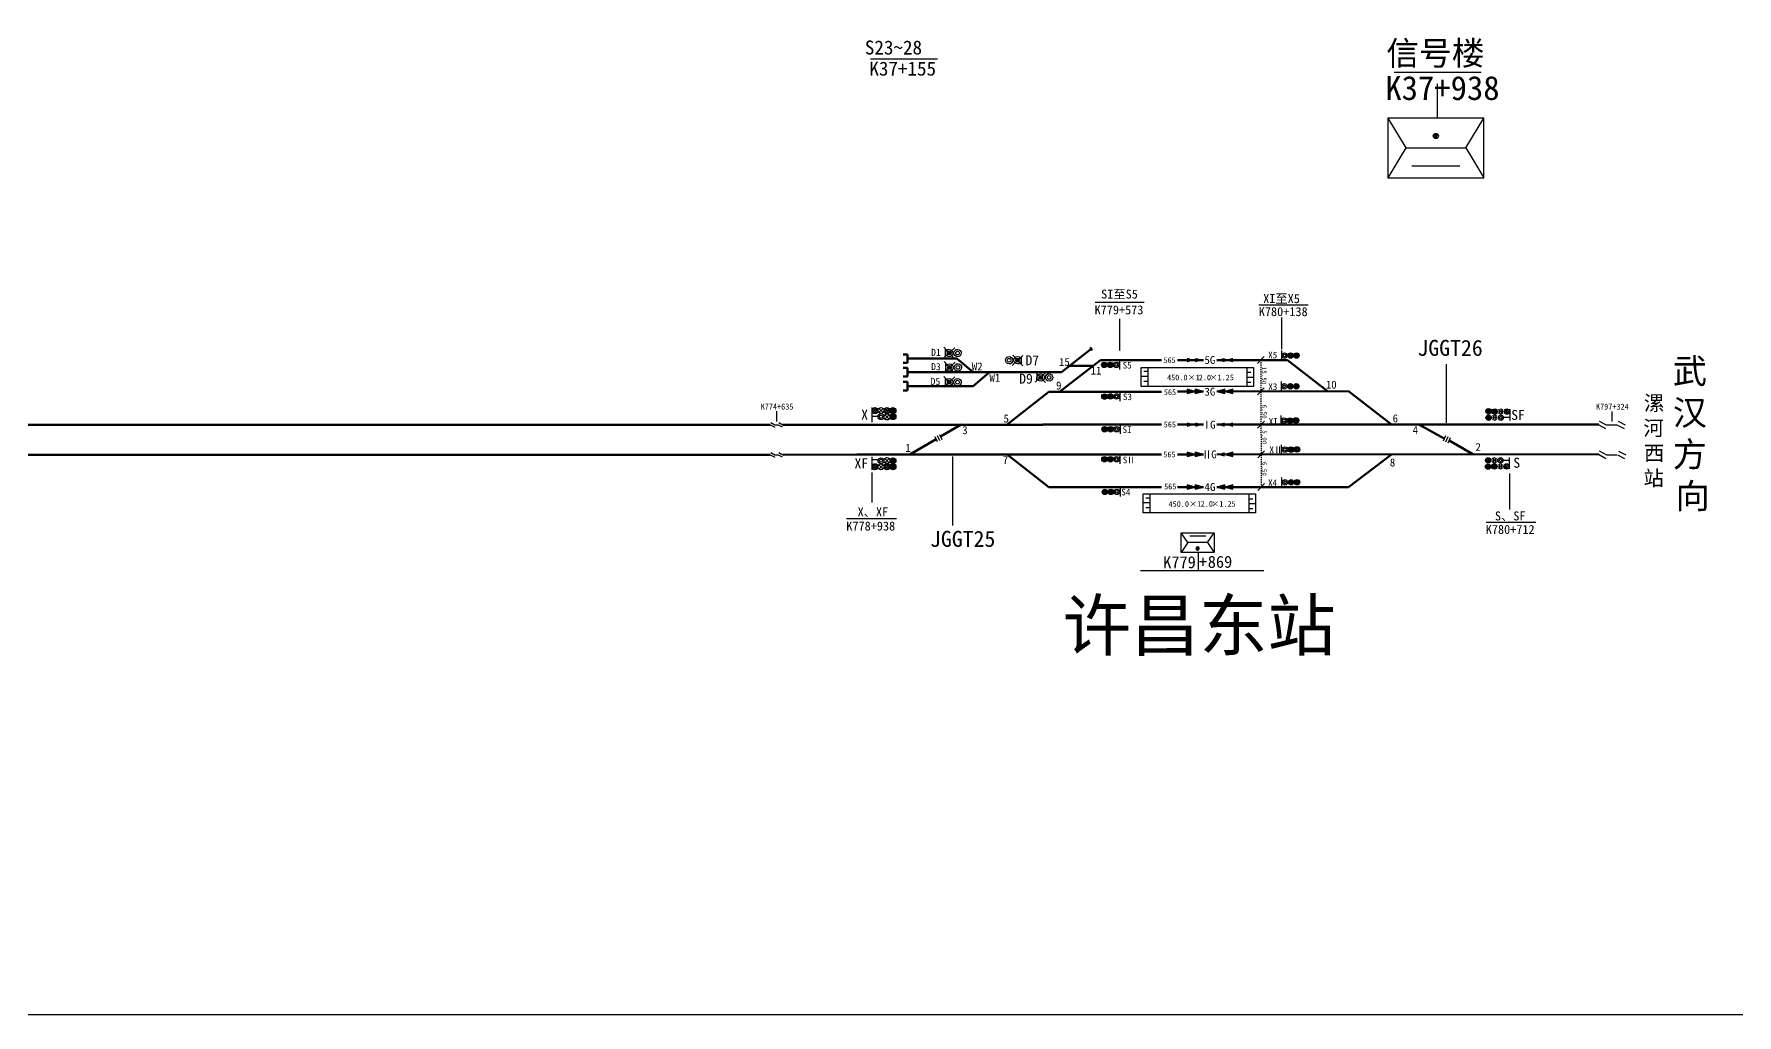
# Model space of a CAD drawing. Header units: millimetres. Extents: x -17381 to -15684, y 1883 to 2345.
# Drawn here: x -16451.3 to -16281, y 1883.2 to 1981.3 of the extents above; entities that cross this region are included whole.
import ezdxf

# ---------------------------------------------------------------- set-up
doc = ezdxf.new("R2010")
doc.units = ezdxf.units.MM
doc.linetypes.add('HIDDEN2', pattern=[0.1875, 0.125, -0.0625])
for name, color, linetype in [('1', 1, 'Continuous'), ('供电臂', 7, 'Continuous'), ('信号机', 7, 'Continuous'), ('信号机名称', 7, 'Continuous'), ('公里标', 7, 'Continuous'), ('标注', 7, 'Continuous'), ('站台', 7, 'Continuous'), ('车流方向', 7, 'Continuous'), ('道岔号', 7, 'Continuous')]:
    doc.layers.add(name, color=color, linetype=linetype)
doc.styles.get("Standard").update_dxf_attribs({"font": ''})
doc.styles.add('宋体', font='')
doc.styles.get('Standard').set_extended_font_data('SimSun')
doc.styles.get('宋体').set_extended_font_data('SimSun')

# ---------------------------------------------------------------- blocks, each defined once
blk = doc.blocks.new('*X9')
at = {"color": 0}
for p, q in [((-0.5, -3.75), (0.25, -3.32)), ((-0.49, -3.63), (0.14, -3.27)), ((-0.49, -3.86), (0.34, -3.38)), ((-0.45, -3.96), (0.41, -3.46)), ((-0.42, -3.47), (-0.03, -3.25)), ((-0.4, -4.04), (0.46, -3.55)), ((-0.34, -4.12), (0.49, -3.64)), ((-0.25, -4.18), (0.5, -3.75)), ((-0.13, -4.23), (0.48, -3.88)), ((0.04, -4.25), (0.41, -4.04))]:
    blk.add_line(p, q, dxfattribs=at)
blk = doc.blocks.new('xhlx')
at = {"layer": '1', "color": 7}
for p, q in [((-5, 0), (-5, -6)), ((5, 0), (-5, 0)), ((3.0134, -2.9333), (4.9907, 0.0121)), ((5, -6), (5, 0)), ((-2.9859, -2.9333), (-4.9961, -0.004)), ((-2.9859, -2.9172), (-4.9961, -5.9914)), ((-3, -2.9238), (3, -2.9238)), ((-2.4822, -1.0402), (2.4123, -1.0402)), ((3.0134, -2.9172), (4.9907, -6.0075)), ((-5, -6), (5, -6))]:
    blk.add_line(p, q, dxfattribs=at)
blk.add_circle((0, -4.7601), 0.5, dxfattribs=at)
blk.add_blockref('*X9', (0, -1.0101), dxfattribs=at)

msp = doc.modelspace()

# ---------------------------------------------------------------- hatches: boundary and pattern name
h = msp.add_hatch(color=3)
edge = h.paths.add_edge_path()
edge.add_ellipse((-16325.66, 1949.12), major_axis=(0, -0.272), ratio=0.993045, start_angle=0, end_angle=360)
h = msp.add_hatch(color=1)
edge = h.paths.add_edge_path()
edge.add_ellipse((-16325.06, 1949.12), major_axis=(0, -0.272), ratio=0.993045, start_angle=0, end_angle=360)
h = msp.add_hatch(color=1)
edge = h.paths.add_edge_path()
edge.add_ellipse((-16344.28, 1948.19), major_axis=(0, 0.272), ratio=0.993045, start_angle=0, end_angle=360)
h = msp.add_hatch(color=3)
edge = h.paths.add_edge_path()
edge.add_ellipse((-16343.68, 1948.19), major_axis=(0, 0.272), ratio=0.993045, start_angle=0, end_angle=360)
h = msp.add_hatch(color=3)
edge = h.paths.add_edge_path()
edge.add_ellipse((-16325.68, 1946.04), major_axis=(0, -0.272), ratio=0.993045, start_angle=0, end_angle=360)
h = msp.add_hatch(color=1)
edge = h.paths.add_edge_path()
edge.add_ellipse((-16325.08, 1946.04), major_axis=(0, -0.272), ratio=0.993045, start_angle=0, end_angle=360)
h = msp.add_hatch(color=1)
edge = h.paths.add_edge_path()
edge.add_ellipse((-16344.26, 1945.02), major_axis=(0, 0.272), ratio=0.993045, start_angle=0, end_angle=360)
h = msp.add_hatch(color=3)
edge = h.paths.add_edge_path()
edge.add_ellipse((-16343.66, 1945.03), major_axis=(0, 0.272), ratio=0.993045, start_angle=0, end_angle=360)
for points in [[(-16335.99, 1945.31), (-16335.18, 1945.53), (-16335.99, 1945.75)], [(-16335.18, 1945.31), (-16334.37, 1945.53), (-16335.18, 1945.75)], [(-16332.23, 1945.76), (-16333.04, 1945.54), (-16332.23, 1945.31)], [(-16331.42, 1945.76), (-16332.23, 1945.54), (-16331.42, 1945.31)], [(-16335.99, 1939.01), (-16335.18, 1939.23), (-16335.99, 1939.45)], [(-16335.18, 1939.01), (-16334.37, 1939.23), (-16335.18, 1939.45)], [(-16331.42, 1939.45), (-16332.23, 1939.23), (-16331.42, 1939.01)], [(-16335.99, 1935.75), (-16335.18, 1935.97), (-16335.99, 1936.19)], [(-16335.18, 1935.75), (-16334.37, 1935.97), (-16335.18, 1936.19)], [(-16332.23, 1936.19), (-16333.04, 1935.97), (-16332.23, 1935.75)], [(-16331.42, 1936.19), (-16332.23, 1935.97), (-16331.42, 1935.75)]]:
    msp.add_hatch(color=7).paths.add_polyline_path(points)
h = msp.add_hatch(color=3)
edge = h.paths.add_edge_path()
edge.add_arc((-16365.4, 1943.61), 0.299, 0, 360)
h = msp.add_hatch(color=1)
edge = h.paths.add_edge_path()
edge.add_arc((-16365.4, 1943.01), 0.299, 0, 360)
h = msp.add_hatch(color=3)
edge = h.paths.add_edge_path()
edge.add_ellipse((-16325.7, 1942.62), major_axis=(0, -0.272), ratio=0.993045, start_angle=0, end_angle=360)
h = msp.add_hatch(color=1)
edge = h.paths.add_edge_path()
edge.add_ellipse((-16325.11, 1942.63), major_axis=(0, -0.272), ratio=0.993045, start_angle=0, end_angle=360)
h = msp.add_hatch(color=3)
edge = h.paths.add_edge_path()
edge.add_ellipse((-16305.86, 1943.55), major_axis=(0, -0.272), ratio=0.993045, start_angle=0, end_angle=360)
h = msp.add_hatch(color=1)
edge = h.paths.add_edge_path()
edge.add_ellipse((-16305.85, 1942.91), major_axis=(0, -0.272), ratio=0.993045, start_angle=0, end_angle=360)
h = msp.add_hatch(color=1)
edge = h.paths.add_edge_path()
edge.add_ellipse((-16344.24, 1941.75), major_axis=(0, 0.272), ratio=0.993045, start_angle=0, end_angle=360)
h = msp.add_hatch(color=3)
edge = h.paths.add_edge_path()
edge.add_ellipse((-16343.65, 1941.75), major_axis=(0, 0.272), ratio=0.993045, start_angle=0, end_angle=360)
h = msp.add_hatch(color=3)
edge = h.paths.add_edge_path()
edge.add_ellipse((-16325.61, 1939.72), major_axis=(0, -0.272), ratio=0.993045, start_angle=0, end_angle=360)
h = msp.add_hatch(color=1)
edge = h.paths.add_edge_path()
edge.add_ellipse((-16325.01, 1939.73), major_axis=(0, -0.272), ratio=0.993045, start_angle=0, end_angle=360)
h = msp.add_hatch(color=1)
edge = h.paths.add_edge_path()
edge.add_arc((-16365.4, 1938.59), 0.299, 0, 360)
h = msp.add_hatch(color=3)
edge = h.paths.add_edge_path()
edge.add_arc((-16365.4, 1938), 0.299, 0, 360)
h = msp.add_hatch(color=1)
edge = h.paths.add_edge_path()
edge.add_ellipse((-16344.26, 1938.75), major_axis=(0, 0.272), ratio=0.993045, start_angle=0, end_angle=360)
h = msp.add_hatch(color=3)
edge = h.paths.add_edge_path()
edge.add_ellipse((-16343.66, 1938.75), major_axis=(0, 0.272), ratio=0.993045, start_angle=0, end_angle=360)
h = msp.add_hatch(color=3)
edge = h.paths.add_edge_path()
edge.add_ellipse((-16305.9, 1938.01), major_axis=(0, -0.272), ratio=0.993045, start_angle=0, end_angle=360)
h = msp.add_hatch(color=1)
edge = h.paths.add_edge_path()
edge.add_ellipse((-16305.89, 1938.64), major_axis=(0, -0.272), ratio=0.993045, start_angle=0, end_angle=360)
h = msp.add_hatch(color=1)
edge = h.paths.add_edge_path()
edge.add_ellipse((-16344.22, 1935.48), major_axis=(0, 0.272), ratio=0.993045, start_angle=0, end_angle=360)
h = msp.add_hatch(color=3)
edge = h.paths.add_edge_path()
edge.add_ellipse((-16343.62, 1935.49), major_axis=(0, 0.272), ratio=0.993045, start_angle=0, end_angle=360)
h = msp.add_hatch(color=3)
edge = h.paths.add_edge_path()
edge.add_ellipse((-16325.6, 1936.44), major_axis=(0, -0.272), ratio=0.993045, start_angle=0, end_angle=360)
h = msp.add_hatch(color=1)
edge = h.paths.add_edge_path()
edge.add_ellipse((-16325, 1936.45), major_axis=(0, -0.272), ratio=0.993045, start_angle=0, end_angle=360)
at = {"layer": '信号机'}
h = msp.add_hatch(color=5, dxfattribs=at)
edge = h.paths.add_edge_path()
edge.add_ellipse((-16359.77, 1949.37), major_axis=(-0.004, -0.185), ratio=0.993045, start_angle=0, end_angle=360, ccw=False)
h = msp.add_hatch(color=10, dxfattribs=at)
edge = h.paths.add_edge_path()
edge.add_ellipse((-16325.06, 1949.12), major_axis=(0, -0.272), ratio=0.993045, start_angle=0, end_angle=360)
h = msp.add_hatch(color=5, dxfattribs=at)
edge = h.paths.add_edge_path()
edge.add_ellipse((-16359.75, 1947.93), major_axis=(-0.004, -0.185), ratio=0.993045, start_angle=0, end_angle=360, ccw=False)
h = msp.add_hatch(color=5, dxfattribs=at)
edge = h.paths.add_edge_path()
edge.add_ellipse((-16352.95, 1948.65), major_axis=(0.004, 0.185), ratio=0.993045, start_angle=0, end_angle=360, ccw=False)
h = msp.add_hatch(color=10, dxfattribs=at)
edge = h.paths.add_edge_path()
edge.add_ellipse((-16344.28, 1948.19), major_axis=(0, 0.272), ratio=0.993045, start_angle=0, end_angle=360)
h = msp.add_hatch(color=5, dxfattribs=at)
edge = h.paths.add_edge_path()
edge.add_ellipse((-16359.78, 1946.46), major_axis=(-0.004, -0.185), ratio=0.993045, start_angle=0, end_angle=360, ccw=False)
h = msp.add_hatch(color=5, dxfattribs=at)
edge = h.paths.add_edge_path()
edge.add_ellipse((-16350.63, 1946.93), major_axis=(-0.004, -0.185), ratio=0.993045, start_angle=0, end_angle=360, ccw=False)
h = msp.add_hatch(color=10, dxfattribs=at)
edge = h.paths.add_edge_path()
edge.add_ellipse((-16325.08, 1946.04), major_axis=(0, -0.272), ratio=0.993045, start_angle=0, end_angle=360)
h = msp.add_hatch(color=10, dxfattribs=at)
edge = h.paths.add_edge_path()
edge.add_ellipse((-16344.26, 1945.02), major_axis=(0, 0.272), ratio=0.993045, start_angle=0, end_angle=360)
h = msp.add_hatch(color=10, dxfattribs=at)
edge = h.paths.add_edge_path()
edge.add_ellipse((-16325.11, 1942.63), major_axis=(0, -0.272), ratio=0.993045, start_angle=0, end_angle=360)
h = msp.add_hatch(color=10, dxfattribs=at)
edge = h.paths.add_edge_path()
edge.add_ellipse((-16305.85, 1942.91), major_axis=(0, -0.272), ratio=0.993045, start_angle=0, end_angle=360)
h = msp.add_hatch(color=2, dxfattribs=at)
edge = h.paths.add_edge_path()
edge.add_ellipse((-16305.24, 1943.52), major_axis=(0, 0.272), ratio=0.993045, start_angle=0, end_angle=360)
h = msp.add_hatch(color=10, dxfattribs=at)
edge = h.paths.add_edge_path()
edge.add_ellipse((-16344.24, 1941.75), major_axis=(0, 0.272), ratio=0.993045, start_angle=0, end_angle=360)
h = msp.add_hatch(color=10, dxfattribs=at)
edge = h.paths.add_edge_path()
edge.add_ellipse((-16325.01, 1939.73), major_axis=(0, -0.272), ratio=0.993045, start_angle=0, end_angle=360)
h = msp.add_hatch(color=10, dxfattribs=at)
edge = h.paths.add_edge_path()
edge.add_ellipse((-16344.26, 1938.75), major_axis=(0, 0.272), ratio=0.993045, start_angle=0, end_angle=360)
h = msp.add_hatch(color=10, dxfattribs=at)
edge = h.paths.add_edge_path()
edge.add_ellipse((-16305.89, 1938.64), major_axis=(0, -0.272), ratio=0.993045, start_angle=0, end_angle=360)
h = msp.add_hatch(color=2, dxfattribs=at)
edge = h.paths.add_edge_path()
edge.add_ellipse((-16305.27, 1938.03), major_axis=(0, 0.272), ratio=0.993045, start_angle=0, end_angle=360)
h = msp.add_hatch(color=10, dxfattribs=at)
edge = h.paths.add_edge_path()
edge.add_ellipse((-16344.22, 1935.48), major_axis=(0, 0.272), ratio=0.993045, start_angle=0, end_angle=360)
h = msp.add_hatch(color=10, dxfattribs=at)
edge = h.paths.add_edge_path()
edge.add_ellipse((-16325, 1936.45), major_axis=(0, -0.272), ratio=0.993045, start_angle=0, end_angle=360)
at = {"layer": '车流方向'}
for points in [[(-16335.99, 1948.45), (-16335.18, 1948.67), (-16335.99, 1948.89)], [(-16335.18, 1948.45), (-16334.37, 1948.67), (-16335.18, 1948.89)], [(-16332.23, 1948.89), (-16333.04, 1948.67), (-16332.23, 1948.45)], [(-16331.42, 1948.89), (-16332.23, 1948.67), (-16331.42, 1948.45)], [(-16335.99, 1945.31), (-16335.18, 1945.53), (-16335.99, 1945.75)], [(-16335.18, 1945.31), (-16334.37, 1945.53), (-16335.18, 1945.75)], [(-16332.23, 1945.76), (-16333.04, 1945.54), (-16332.23, 1945.31)], [(-16331.42, 1945.76), (-16332.23, 1945.54), (-16331.42, 1945.31)], [(-16335.99, 1941.99), (-16335.18, 1942.21), (-16335.99, 1942.43)], [(-16335.18, 1941.99), (-16334.37, 1942.21), (-16335.18, 1942.43)], [(-16332.23, 1942.43), (-16333.04, 1942.21), (-16332.23, 1941.99)], [(-16331.42, 1942.43), (-16332.23, 1942.21), (-16331.42, 1941.99)], [(-16335.99, 1939.01), (-16335.18, 1939.23), (-16335.99, 1939.45)], [(-16335.18, 1939.01), (-16334.37, 1939.23), (-16335.18, 1939.45)], [(-16332.23, 1939.46), (-16333.04, 1939.23), (-16332.23, 1939.01)], [(-16331.42, 1939.46), (-16332.23, 1939.24), (-16331.42, 1939.01)], [(-16335.99, 1935.75), (-16335.18, 1935.97), (-16335.99, 1936.19)], [(-16335.18, 1935.75), (-16334.37, 1935.97), (-16335.18, 1936.19)], [(-16332.23, 1936.19), (-16333.04, 1935.97), (-16332.23, 1935.75)], [(-16331.42, 1936.19), (-16332.23, 1935.97), (-16331.42, 1935.75)]]:
    msp.add_hatch(color=7, dxfattribs=at).paths.add_polyline_path(points)

# ---------------------------------------------------------------- linework, layer by layer
at = {"color": 0, "lineweight": -3}
for p, q in [((-16367.66, 1978.79), (-16360.96, 1978.79)), ((-16342.73, 1949.61), (-16342.73, 1952.79)), ((-16326.52, 1949.76), (-16326.52, 1952.94)), ((-16377.05, 1943.55), (-16377.05, 1942.53)), ((-16293.54, 1943.53), (-16293.54, 1942.51)), ((-16367.5, 1937.41), (-16367.5, 1934.41)), ((-16303.75, 1937.32), (-16303.75, 1933.73))]:
    msp.add_line(p, q, dxfattribs=at)
at = {"color": 0, "ltscale": 0.5}
for p, q in [((-16310.96, 1977.42), (-16315.31, 1977.42)), ((-16306.6, 1977.42), (-16310.96, 1977.42)), ((-16310.96, 1972.87), (-16310.96, 1976.3))]:
    msp.add_line(p, q, dxfattribs=at)
at = {"color": 0}
for p, q in [((-16306.33, 1972.87), (-16315.92, 1972.87)), ((-16315.92, 1972.87), (-16315.92, 1966.88)), ((-16315.92, 1972.87), (-16314.12, 1969.88)), ((-16308.13, 1969.88), (-16306.33, 1972.87)), ((-16306.33, 1966.88), (-16306.33, 1972.87)), ((-16314.12, 1969.88), (-16315.92, 1966.88)), ((-16314.12, 1969.88), (-16308.13, 1969.88)), ((-16308.13, 1969.88), (-16306.33, 1966.88)), ((-16313.53, 1968.08), (-16308.73, 1968.08)), ((-16315.92, 1966.88), (-16306.33, 1966.88))]:
    msp.add_line(p, q, dxfattribs=at)
at = {"color": 0, "lineweight": 70}
for p, q in [((-16348.56, 1947.47), (-16345.62, 1949.77)), ((-16363.94, 1949.23), (-16364.38, 1949.23)), ((-16363.94, 1948.38), (-16364.38, 1948.38)), ((-16363.94, 1947.88), (-16364.38, 1947.88)), ((-16363.94, 1948.38), (-16363.94, 1949.23)), ((-16363.94, 1947.02), (-16363.94, 1947.88)), ((-16359.02, 1948.82), (-16357.4, 1947.46)), ((-16347.78, 1948.08), (-16345.42, 1948.08)), ((-16363.94, 1947.02), (-16364.38, 1947.02)), ((-16363.94, 1946.48), (-16364.38, 1946.48)), ((-16348.57, 1947.46), (-16363.94, 1947.46)), ((-16363.94, 1945.63), (-16363.94, 1946.48)), ((-16357.4, 1946.06), (-16355.74, 1947.46)), ((-16363.94, 1945.63), (-16364.38, 1945.63))]:
    msp.add_line(p, q, dxfattribs=at)
at = {"color": 0, "linetype": 'Continuous', "lineweight": 70}
for p, q in [((-16363.94, 1948.82), (-16359.02, 1948.82)), ((-16363.94, 1947.46), (-16359.01, 1947.46)), ((-16363.94, 1946.07), (-16357.4, 1946.06))]:
    msp.add_line(p, q, dxfattribs=at)
at = {"color": 5, "lineweight": 70}
for p, q in [((-16348.75, 1945.48), (-16344.67, 1948.67)), ((-16344.67, 1948.67), (-16338.54, 1948.67)), ((-16336.97, 1948.67), (-16334.37, 1948.67)), ((-16333.04, 1948.67), (-16325.96, 1948.67)), ((-16321.97, 1945.55), (-16325.96, 1948.67)), ((-16353.98, 1942.22), (-16349.81, 1945.48)), ((-16349.81, 1945.48), (-16338.54, 1945.48)), ((-16336.97, 1945.52), (-16334.37, 1945.53)), ((-16333.04, 1945.54), (-16319.86, 1945.55)), ((-16315.57, 1942.21), (-16319.86, 1945.55)), ((-16360.65, 1941.01), (-16358.58, 1942.22)), ((-16312.82, 1942.21), (-16310.28, 1940.81))]:
    msp.add_line(p, q, dxfattribs=at)
at = {"color": 5, "lineweight": -3}
msp.add_line((-16310.08, 1948.27), (-16310.08, 1942.39), dxfattribs=at)
at = {"color": 7, "linetype": 'Continuous'}
for p, q in [((-16294.79, 1942.55), (-16294.11, 1942.19)), ((-16292.89, 1942.56), (-16292.19, 1942.19)), ((-16377.68, 1942.2), (-16377.23, 1941.97)), ((-16377.61, 1942.41), (-16377.21, 1942.2)), ((-16377.21, 1942.2), (-16376.88, 1942.2)), ((-16376.88, 1942.2), (-16376.47, 1941.98)), ((-16376.82, 1942.42), (-16376.41, 1942.2)), ((-16310.17, 1941.08), (-16310.38, 1940.56)), ((-16309.94, 1940.98), (-16310.15, 1940.47)), ((-16309.71, 1940.89), (-16309.92, 1940.37)), ((-16294.84, 1942.2), (-16294.15, 1941.81)), ((-16294.11, 1942.19), (-16293.02, 1942.19)), ((-16293.02, 1942.19), (-16292.31, 1941.82)), ((-16377.68, 1939.2), (-16377.23, 1938.97)), ((-16377.61, 1939.41), (-16377.21, 1939.2)), ((-16377.21, 1939.2), (-16376.88, 1939.2)), ((-16376.88, 1939.2), (-16376.47, 1938.98)), ((-16376.82, 1939.42), (-16376.4, 1939.2)), ((-16294.87, 1939.25), (-16294.12, 1938.81)), ((-16294.79, 1939.59), (-16294.07, 1939.19)), ((-16294.07, 1939.19), (-16293.02, 1939.19)), ((-16292.98, 1939.19), (-16292.28, 1938.82)), ((-16292.85, 1939.56), (-16292.15, 1939.19))]:
    msp.add_line(p, q, dxfattribs=at)
at = {"color": 1, "lineweight": 100}
msp.add_line((-16377.68, 1942.2), (-16595.74, 1942.2), dxfattribs=at)
at = {"color": 5, "linetype": 'Continuous', "lineweight": 100}
for p, q in [((-16350.43, 1942.2), (-16376.41, 1942.2)), ((-16350.43, 1942.21), (-16338.54, 1942.21)), ((-16333.04, 1942.21), (-16294.84, 1942.21))]:
    msp.add_line(p, q, dxfattribs=at)
at = {"linetype": 'Continuous'}
for p, q in [((-16361.21, 1941.02), (-16360.97, 1940.51)), ((-16360.98, 1941.12), (-16360.74, 1940.62)), ((-16360.75, 1941.23), (-16360.52, 1940.72))]:
    msp.add_line(p, q, dxfattribs=at)
at = {"color": 5, "linetype": 'Continuous', "lineweight": 50}
msp.add_line((-16336.97, 1942.21), (-16334.37, 1942.21), dxfattribs=at)
at = {"color": 5, "lineweight": 100}
msp.add_line((-16377.68, 1939.2), (-16595.74, 1939.2), dxfattribs=at)
at = {"color": 1, "linetype": 'Continuous', "lineweight": 100}
for p, q in [((-16369, 1939.21), (-16376.38, 1939.2)), ((-16369.01, 1939.21), (-16350.43, 1939.23)), ((-16350.43, 1939.23), (-16338.54, 1939.23)), ((-16333.04, 1939.23), (-16294.87, 1939.25))]:
    msp.add_line(p, q, dxfattribs=at)
at = {"color": 1, "lineweight": 70}
for p, q in [((-16363.73, 1939.21), (-16361.09, 1940.75)), ((-16353.98, 1939.22), (-16349.81, 1935.96)), ((-16319.86, 1935.97), (-16315.57, 1939.24))]:
    msp.add_line(p, q, dxfattribs=at)
at = {"color": 1, "linetype": 'Continuous', "lineweight": 50}
msp.add_line((-16336.97, 1939.23), (-16334.37, 1939.23), dxfattribs=at)
at = {"color": 1, "linetype": 'Continuous', "lineweight": 70}
for p, q in [((-16309.81, 1940.63), (-16307.43, 1939.25)), ((-16349.81, 1935.96), (-16338.54, 1935.97)), ((-16336.97, 1935.97), (-16334.37, 1935.97)), ((-16333.04, 1935.97), (-16319.86, 1935.97))]:
    msp.add_line(p, q, dxfattribs=at)
at = {"color": 1, "lineweight": -3}
msp.add_line((-16359.43, 1932.13), (-16359.43, 1939.01), dxfattribs=at)
at = {"color": 0}
msp.add_lwpolyline([(-17380.59, 2345.03), (-15683.64, 2345.03), (-15683.64, 1883.17), (-17380.59, 1883.17)], close=True, dxfattribs=at)
at = {"color": 0, "linetype": 'Continuous', "lineweight": 70}
msp.add_lwpolyline([(-16345.57, 1949.93), (-16345.67, 1949.86), (-16345.57, 1949.68), (-16345.48, 1949.75)], dxfattribs=at)
at = {"color": 0, "ltscale": 0.5}
for radius in [0.265, 0.0688]:
    msp.add_circle((-16311.13, 1971.08), radius, dxfattribs=at)
at = {"color": 0}
for start, end in [(0, 180), (180, 0)]:
    msp.add_arc((-16311.13, 1971.08), 0.15, start, end, dxfattribs=at)
at = {"layer": '信号机', "color": 5, "linetype": 'Continuous'}
for p, q in [((-16360.31, 1949.95), (-16359.3, 1948.86)), ((-16359.23, 1949.9), (-16360.31, 1948.89)), ((-16360.29, 1948.51), (-16359.27, 1947.42)), ((-16359.2, 1948.46), (-16360.29, 1947.45)), ((-16360.32, 1947.03), (-16359.3, 1945.95)), ((-16359.23, 1946.99), (-16360.32, 1945.97)), ((-16351.17, 1947.5), (-16350.15, 1946.42)), ((-16350.09, 1947.46), (-16351.17, 1946.45))]:
    msp.add_line(p, q, dxfattribs=at)
at = {"layer": '信号机', "color": 7, "linetype": 'Continuous'}
for p, q in [((-16360.16, 1949.04), (-16360.14, 1949.76)), ((-16360.13, 1947.6), (-16360.11, 1948.32)), ((-16360.16, 1946.12), (-16360.14, 1946.84)), ((-16351.01, 1946.6), (-16351, 1947.32))]:
    msp.add_line(p, q, dxfattribs=at)
at = {"layer": '信号机', "linetype": 'Continuous'}
for p, q in [((-16326.54, 1948.67), (-16326.54, 1949.62)), ((-16342.74, 1948.67), (-16342.74, 1947.72)), ((-16326.55, 1945.56), (-16326.55, 1946.51)), ((-16342.72, 1945.5), (-16342.72, 1944.55)), ((-16326.58, 1942.18), (-16326.58, 1943.13)), ((-16305.48, 1943.59), (-16305.2, 1943.3)), ((-16305.04, 1942.71), (-16305.46, 1943.13)), ((-16305.04, 1943.13), (-16305.45, 1942.71)), ((-16305.4, 1943.69), (-16305.05, 1943.33)), ((-16305.27, 1943.74), (-16304.98, 1943.46)), ((-16304.43, 1943.74), (-16304.85, 1943.32)), ((-16304.43, 1943.32), (-16304.85, 1943.74)), ((-16303.74, 1942.91), (-16304.36, 1942.91)), ((-16304.27, 1943.59), (-16303.98, 1943.3)), ((-16304.19, 1943.69), (-16303.83, 1943.33)), ((-16304.05, 1943.74), (-16303.77, 1943.46)), ((-16303.74, 1943.76), (-16303.74, 1942.63)), ((-16342.7, 1942.23), (-16342.7, 1941.28)), ((-16342.71, 1939.23), (-16342.71, 1938.28)), ((-16326.55, 1939.25), (-16326.55, 1940.2)), ((-16305.52, 1937.96), (-16305.23, 1938.25)), ((-16305.07, 1938.42), (-16305.49, 1938.85)), ((-16305.07, 1938.85), (-16305.49, 1938.42)), ((-16305.44, 1937.87), (-16305.08, 1938.22)), ((-16305.3, 1937.81), (-16305.01, 1938.1)), ((-16304.46, 1937.81), (-16304.88, 1938.24)), ((-16304.46, 1938.24), (-16304.88, 1937.81)), ((-16303.77, 1938.64), (-16304.4, 1938.64)), ((-16304.3, 1937.96), (-16304.02, 1938.25)), ((-16304.22, 1937.87), (-16303.87, 1938.22)), ((-16304.09, 1937.81), (-16303.8, 1938.1)), ((-16303.77, 1937.79), (-16303.77, 1938.92)), ((-16342.68, 1935.96), (-16342.68, 1935.01)), ((-16326.54, 1935.97), (-16326.54, 1936.92))]:
    msp.add_line(p, q, dxfattribs=at)
at = {"layer": '信号机', "color": 5}
for p, q in [((-16353.5, 1948.12), (-16352.41, 1949.14)), ((-16352.42, 1948.08), (-16353.43, 1949.17))]:
    msp.add_line(p, q, dxfattribs=at)
at = {"layer": '信号机'}
for p, q in [((-16367.51, 1943.91), (-16367.51, 1942.45)), ((-16367.51, 1938.99), (-16367.51, 1937.7))]:
    msp.add_line(p, q, dxfattribs=at)
at = {"layer": '信号机', "color": 0}
for p, q in [((-16366.9, 1943.01), (-16367.51, 1943.01)), ((-16367.47, 1943.73), (-16367.17, 1943.31)), ((-16367.37, 1943.85), (-16367.02, 1943.36)), ((-16367.22, 1943.9), (-16366.93, 1943.48)), ((-16366.81, 1943.84), (-16366.39, 1943.42)), ((-16366.39, 1943.84), (-16366.81, 1943.42)), ((-16366.27, 1943.73), (-16365.98, 1943.31)), ((-16366.21, 1943.19), (-16365.79, 1942.77)), ((-16365.79, 1943.19), (-16366.21, 1942.77)), ((-16366.17, 1943.85), (-16365.83, 1943.36)), ((-16366.03, 1943.9), (-16365.73, 1943.48)), ((-16366.9, 1938.68), (-16367.51, 1938.68)), ((-16367.47, 1937.87), (-16367.17, 1938.29)), ((-16367.37, 1937.75), (-16367.02, 1938.24)), ((-16367.22, 1937.7), (-16366.93, 1938.12)), ((-16366.81, 1938.2), (-16366.39, 1937.78)), ((-16366.39, 1938.2), (-16366.81, 1937.77)), ((-16366.27, 1937.87), (-16365.98, 1938.29)), ((-16366.2, 1938.82), (-16365.78, 1938.4)), ((-16365.78, 1938.82), (-16366.2, 1938.39)), ((-16366.17, 1937.75), (-16365.83, 1938.24)), ((-16366.02, 1937.7), (-16365.73, 1938.12))]:
    msp.add_line(p, q, dxfattribs=at)
for centre, radius in [((-16367.2, 1943.61), 0.299), ((-16366.6, 1943.63), 0.299), ((-16366.6, 1943.01), 0.299), ((-16366.6, 1943.01), 0.15), ((-16366, 1943.61), 0.299), ((-16366, 1942.98), 0.299), ((-16365.4, 1943.61), 0.299), ((-16365.4, 1943.01), 0.299), ((-16367.2, 1938), 0.299), ((-16366.6, 1938.59), 0.299), ((-16366.6, 1937.99), 0.299), ((-16366.6, 1938.6), 0.15), ((-16366, 1938.61), 0.299), ((-16366, 1938), 0.299), ((-16365.4, 1938.59), 0.299), ((-16365.4, 1938), 0.299)]:
    msp.add_circle(centre, radius, dxfattribs=at)
at = {"layer": '信号机', "color": 5, "linetype": 'Continuous'}
for centre, major_axis in [((-16359.78, 1949.37), (-0.008, -0.37)), ((-16359.77, 1949.37), (-0.004, -0.185)), ((-16359.75, 1947.93), (-0.008, -0.37)), ((-16359.75, 1947.93), (-0.004, -0.185)), ((-16359.78, 1946.46), (-0.008, -0.37)), ((-16359.78, 1946.46), (-0.004, -0.185)), ((-16350.63, 1946.93), (-0.008, -0.37)), ((-16350.63, 1946.93), (-0.004, -0.185))]:
    msp.add_ellipse(centre, major_axis=major_axis, ratio=0.993045, dxfattribs=at)
at = {"layer": '信号机', "color": 7, "linetype": 'Continuous'}
for centre, major_axis in [((-16358.94, 1949.37), (0.009, 0.372)), ((-16358.94, 1949.37), (0.004, 0.186)), ((-16358.91, 1947.93), (0.009, 0.372)), ((-16358.91, 1947.93), (0.004, 0.186)), ((-16353.79, 1948.65), (-0.004, -0.186)), ((-16358.94, 1946.46), (0.009, 0.372)), ((-16358.94, 1946.46), (0.004, 0.186)), ((-16349.79, 1946.93), (0.009, 0.372)), ((-16349.79, 1946.93), (0.004, 0.186))]:
    msp.add_ellipse(centre, major_axis=major_axis, ratio=0.993045, dxfattribs=at)
at = {"layer": '信号机', "linetype": 'Continuous'}
for centre, major_axis, ratio in [((-16326.27, 1949.12), (0, -0.272), 0.993045), ((-16325.66, 1949.12), (0, -0.272), 0.993045), ((-16325.06, 1949.12), (0, -0.272), 0.993045), ((-16344.28, 1948.19), (0, 0.272), 0.993045), ((-16343.68, 1948.19), (0, 0.272), 0.993045), ((-16343.07, 1948.19), (0, 0.272), 0.993045), ((-16343.07, 1948.19), (0, 0.136), 0.993045), ((-16326.27, 1949.12), (0, -0.136), 0.993045), ((-16326.28, 1946.04), (0, -0.272), 0.993045), ((-16326.28, 1946.04), (0, -0.136), 0.993045), ((-16325.68, 1946.04), (0, -0.272), 0.993045), ((-16325.08, 1946.04), (0, -0.272), 0.993045), ((-16344.26, 1945.02), (0, 0.272), 0.993045), ((-16343.66, 1945.03), (0, 0.272), 0.993045), ((-16343.05, 1945.03), (0, 0.272), 0.993045), ((-16343.05, 1945.03), (0, 0.136), 0.993045), ((-16326.31, 1942.62), (0, -0.272), 0.993045), ((-16326.31, 1942.62), (0, -0.136), 0.993045), ((-16325.7, 1942.62), (0, -0.272), 0.993045), ((-16325.11, 1942.63), (0, -0.272), 0.993045), ((-16305.86, 1943.55), (0, -0.272), 0.993045), ((-16305.85, 1942.91), (0, -0.272), 0.993045), ((-16305.24, 1943.52), (0, 0.272), 0.993045), ((-16305.24, 1942.91), (0, 0.272), 0.5), ((-16304.63, 1942.91), (0, -0.272), 0.993045), ((-16304.63, 1943.52), (0, 0.272), 0.5), ((-16304.63, 1942.91), (0, -0.136), 0.993045), ((-16304.02, 1943.52), (0, 0.272), 0.993045), ((-16344.24, 1941.75), (0, 0.272), 0.993045), ((-16343.65, 1941.75), (0, 0.272), 0.993045), ((-16343.04, 1941.75), (0, 0.272), 0.993045), ((-16343.04, 1941.75), (0, 0.136), 0.993045), ((-16326.21, 1939.72), (0, -0.272), 0.993045), ((-16326.21, 1939.72), (0, -0.136), 0.993045), ((-16325.61, 1939.72), (0, -0.272), 0.993045), ((-16325.01, 1939.73), (0, -0.272), 0.993045), ((-16344.26, 1938.75), (0, 0.272), 0.993045), ((-16343.66, 1938.75), (0, 0.272), 0.993045), ((-16343.05, 1938.75), (0, 0.272), 0.993045), ((-16343.05, 1938.75), (0, 0.136), 0.993045), ((-16305.9, 1938.01), (0, -0.272), 0.993045), ((-16305.89, 1938.64), (0, -0.272), 0.993045), ((-16305.27, 1938.03), (0, 0.272), 0.993045), ((-16305.27, 1938.64), (0, -0.272), 0.5), ((-16304.67, 1938.64), (0, -0.272), 0.993045), ((-16304.67, 1938.64), (0, -0.136), 0.993045), ((-16304.67, 1938.03), (0, -0.272), 0.5), ((-16304.06, 1938.03), (0, 0.272), 0.993045), ((-16344.22, 1935.48), (0, 0.272), 0.993045), ((-16343.62, 1935.49), (0, 0.272), 0.993045), ((-16343.02, 1935.49), (0, 0.272), 0.993045), ((-16326.2, 1936.44), (0, -0.272), 0.993045), ((-16326.2, 1936.44), (0, -0.136), 0.993045), ((-16325.6, 1936.44), (0, -0.272), 0.993045), ((-16325, 1936.45), (0, -0.272), 0.993045), ((-16343.02, 1935.49), (0, 0.136), 0.993045)]:
    msp.add_ellipse(centre, major_axis=major_axis, ratio=ratio, dxfattribs=at)
at = {"layer": '信号机', "color": 0}
for p in [(-16366.6, 1943.61), (-16366, 1943.01), (-16366.6, 1938), (-16366, 1938.6)]:
    msp.add_point(p, dxfattribs=at)
at = {"layer": '公里标'}
for p, q in [((-16340.3, 1954.44), (-16345.2, 1954.43)), ((-16323.88, 1954.17), (-16328.82, 1954.17)), ((-16365.06, 1932.8), (-16370.04, 1932.8)), ((-16301.12, 1932.41), (-16306.1, 1932.41))]:
    msp.add_line(p, q, dxfattribs=at)
at = {"layer": '标注', "linetype": 'Continuous'}
for p, q in [((-16328.95, 1941.86), (-16328.27, 1942.56)), ((-16328.94, 1938.89), (-16328.26, 1939.58)), ((-16328.94, 1935.62), (-16328.27, 1936.31)), ((-16334.86, 1927.6), (-16334.86, 1929.42)), ((-16328.32, 1927.6), (-16340.67, 1927.59))]:
    msp.add_line(p, q, dxfattribs=at)
at = {"layer": '标注', "linetype": 'HIDDEN2'}
msp.add_lwpolyline([(-16328.62, 1948.67), (-16328.6, 1935.97)], dxfattribs=at)
at = {"layer": '站台', "linetype": 'Continuous'}
for p, q in [((-16340.58, 1947.94), (-16339.46, 1947.94)), ((-16339.91, 1947.94), (-16339.91, 1946.03)), ((-16330.03, 1947.94), (-16330.02, 1946.04)), ((-16329.35, 1947.94), (-16329.35, 1946.04)), ((-16328.96, 1948.33), (-16328.28, 1949.02)), ((-16339.9, 1947.02), (-16340.58, 1947.02)), ((-16339.9, 1947.52), (-16340.31, 1947.51)), ((-16339.9, 1946.53), (-16340.31, 1946.53)), ((-16330.03, 1947.45), (-16329.62, 1947.45)), ((-16330.03, 1946.96), (-16329.35, 1946.96)), ((-16330.03, 1946.47), (-16329.62, 1946.47)), ((-16328.95, 1945.2), (-16328.28, 1945.9)), ((-16340.39, 1935.3), (-16339.27, 1935.3)), ((-16339.71, 1934.38), (-16340.39, 1934.38)), ((-16339.71, 1934.87), (-16340.12, 1934.87)), ((-16339.72, 1935.3), (-16339.72, 1933.39)), ((-16329.84, 1935.3), (-16329.84, 1933.39)), ((-16329.84, 1934.8), (-16329.43, 1934.8)), ((-16329.84, 1934.31), (-16329.16, 1934.31)), ((-16329.16, 1935.3), (-16329.16, 1933.39)), ((-16339.71, 1933.89), (-16340.12, 1933.89)), ((-16329.84, 1933.82), (-16329.43, 1933.82))]:
    msp.add_line(p, q, dxfattribs=at)
for points in [[(-16329.35, 1946.04), (-16340.58, 1946.03), (-16340.58, 1947.94), (-16329.35, 1947.94)], [(-16329.16, 1933.39), (-16340.39, 1933.39), (-16340.39, 1935.3), (-16329.16, 1935.3)]]:
    msp.add_lwpolyline(points, dxfattribs=at)
at = {"layer": '车流方向', "linetype": 'Continuous'}
for points in [[(-16335.99, 1945.31), (-16335.18, 1945.53), (-16335.99, 1945.75)], [(-16335.18, 1945.31), (-16334.37, 1945.53), (-16335.18, 1945.75)], [(-16332.23, 1945.76), (-16333.04, 1945.54), (-16332.23, 1945.31)], [(-16331.42, 1945.76), (-16332.23, 1945.54), (-16331.42, 1945.31)], [(-16335.99, 1939.01), (-16335.18, 1939.23), (-16335.99, 1939.45)], [(-16335.18, 1939.01), (-16334.37, 1939.23), (-16335.18, 1939.45)], [(-16331.42, 1939.45), (-16332.23, 1939.23), (-16331.42, 1939.01)], [(-16335.99, 1935.75), (-16335.18, 1935.97), (-16335.99, 1936.19)], [(-16335.18, 1935.75), (-16334.37, 1935.97), (-16335.18, 1936.19)], [(-16332.23, 1936.19), (-16333.04, 1935.97), (-16332.23, 1935.75)], [(-16331.42, 1936.19), (-16332.23, 1935.97), (-16331.42, 1935.75)]]:
    msp.add_lwpolyline(points, close=True, dxfattribs=at)
at = {"layer": '道岔号'}
msp.add_line((-16352.57, 1948.99), (-16352.59, 1948.27), dxfattribs=at)
for centre, major_axis in [((-16353.79, 1948.65), (-0.009, -0.372)), ((-16352.95, 1948.65), (0.008, 0.37)), ((-16352.95, 1948.65), (0.004, 0.185))]:
    msp.add_ellipse(centre, major_axis=major_axis, ratio=0.993045, dxfattribs=at)

# ---------------------------------------------------------------- block references
at = {"layer": '标注', "xscale": -0.3293729269198343, "yscale": 0.3293729269180403, "zscale": 0.3293729269181941, "rotation": 0.01649454391904115}
msp.add_blockref('xhlx', (-16334.94, 1931.39), dxfattribs=at)

# ---------------------------------------------------------------- texts
at = {"color": 0, "style": '宋体'}
for s, height, p in [('S23~28', 1.4, (-16368.21, 1979.23)), ('信号楼', 2.4, (-16316.08, 1978.16)), ('K37+155', 1.4, (-16367.76, 1977.12)), ('K37+938', 2.4, (-16316.18, 1974.68))]:
    msp.add_text(s, height=height, dxfattribs=at).set_placement(p)
at = {"color": 7, "lineweight": -3}
for s, height, rotation, p in [('X5', 0.665, 0.0165, (-16327.89, 1948.84)), ('15.50', 0.449, 270.0165, (-16328.52, 1948)), ('X3', 0.665, 0.0165, (-16327.88, 1945.68)), ('6.50', 0.449, 270.0165, (-16328.49, 1944.21))]:
    msp.add_text(s, height=height, rotation=rotation, dxfattribs=at).set_placement(p)
at = {"color": 1, "lineweight": -3, "char_height": 1.6, "width": 7, "attachment_point": 1, "style": '宋体'}
for s, insert in [('{\\C5;JGGT26}', (-16312.97, 1950.69)), ('JGGT25', (-16361.7, 1931.59))]:
    msp.add_mtext(s, dxfattribs=dict(at, insert=insert))
at = {"color": 0, "lineweight": -3, "attachment_point": 1, "style": '宋体'}
for s, insert, char_height, width in [('\\pi0.34692;武\\P汉\\P\\pi0.32597;方\\P\\pi0.61926;向', (-16287.78, 1948.83), 2.5, 3.9341), ('\\pi0.66926;漯\\P\\pi0.62736;河\\P\\pi0.68602;西\\P\\pi0.63993;站', (-16291.01, 1945.12), 1.5, 3.2156)]:
    msp.add_mtext(s, dxfattribs=dict(at, insert=insert, char_height=char_height, width=width))
at = {"layer": '供电臂', "color": 7, "lineweight": -3}
for s, p in [('K774+635', (-16378.63, 1943.72)), ('K797+324', (-16295.12, 1943.71))]:
    msp.add_text(s, height=0.602, rotation=359.935, dxfattribs=at).set_placement(p)
at = {"layer": '信号机名称', "color": 7, "lineweight": -3}
for s, height, rotation, p in [('D1', 0.707, 359.7832, (-16361.59, 1949.09)), ('D3', 0.707, 359.7832, (-16361.59, 1947.66)), ('S5', 0.665, 0.0165, (-16342.44, 1947.82)), ('D5', 0.707, 359.7832, (-16361.64, 1946.19)), ('S3', 0.665, 0.0165, (-16342.41, 1944.66)), ('XI', 0.665, 0.0165, (-16327.84, 1942.2)), ('SI', 0.665, 0.0165, (-16342.45, 1941.38)), ('X', 0.665, 0.0165, (-16327.77, 1939.37)), ('Ⅱ', 0.665, 0.0165, (-16327.36, 1939.37)), ('S', 0.665, 0.0165, (-16342.43, 1938.35)), ('Ⅱ', 0.665, 0.0165, (-16342.08, 1938.34)), ('S4', 0.665, 0.0165, (-16342.57, 1935.13)), ('X4', 0.665, 0.0165, (-16327.9, 1936.07))]:
    msp.add_text(s, height=height, rotation=rotation, dxfattribs=at).set_placement(p)
at = {"layer": '信号机名称', "color": 7, "lineweight": -3, "style": '宋体'}
for s, p in [('X', (-16368.58, 1942.71)), ('SF', (-16303.59, 1942.68)), ('XF', (-16369.25, 1937.85)), ('S', (-16303.38, 1937.9))]:
    msp.add_text(s, height=1, rotation=359.935, dxfattribs=at).set_placement(p)
at = {"layer": '公里标'}
for s, rotation, p in [('SI至S5', 0.0165, (-16344.59, 1954.82)), ('XI至X5', 359.9145, (-16328.39, 1954.37)), ('K779+573', 0.0165, (-16345.25, 1953.24)), ('K780+138', 359.9145, (-16328.83, 1953.07)), ('K778+938', 359.9764, (-16370.07, 1931.62)), ('X、XF', 359.9764, (-16368.94, 1933.04)), ('S、SF', 0.0165, (-16305.22, 1932.63)), ('K780+712', 0.0165, (-16306.14, 1931.28))]:
    msp.add_text(s, height=0.898, rotation=rotation, dxfattribs=at).set_placement(p)
at = {"layer": '标注', "color": 7, "lineweight": -3}
for s, height, rotation, p in [('565', 0.572, 0.0165, (-16338.36, 1948.37)), ('5G', 0.795, 0.0165, (-16334.26, 1948.28)), ('565', 0.572, 0.0165, (-16338.32, 1945.17)), ('3G', 0.795, 0.0165, (-16334.26, 1945.11)), ('Ⅰ', 0.795, 0.0165, (-16334.56, 1941.81)), ('G', 0.795, 0.0165, (-16333.69, 1941.81)), ('565', 0.572, 0.0165, (-16338.33, 1941.94)), ('5.00', 0.449, 270.0165, (-16328.47, 1941.65)), ('565', 0.572, 0.0165, (-16338.37, 1938.94)), ('Ⅱ', 0.795, 0.0165, (-16334.57, 1938.82)), ('G', 0.795, 0.0165, (-16333.58, 1938.84)), ('6.50', 0.449, 270.0165, (-16328.49, 1938.49)), ('565', 0.572, 0.0165, (-16338.29, 1935.74)), ('4G', 0.795, 0.0165, (-16334.25, 1935.58)), ('许昌东站', 5, 0.0381, (-16348.43, 1919.63))]:
    msp.add_text(s, height=height, rotation=rotation, dxfattribs=at).set_placement(p)
at = {"layer": '标注', "color": 7, "lineweight": -3, "style": '宋体'}
for s, p in [('K779', (-16338.39, 1927.85)), ('869', (-16333.93, 1927.89)), ('+', (-16334.81, 1927.9))]:
    msp.add_text(s, height=1.2, rotation=0.0381, dxfattribs=at).set_placement(p)
at = {"layer": '站台', "color": 7, "lineweight": -3, "style": '宋体'}
for s, p in [('450.0×1', (-16338, 1946.64)), ('2.0', (-16334.83, 1946.64)), ('×1.25', (-16333.77, 1946.64))]:
    msp.add_text(s, height=0.572, rotation=0.0165, dxfattribs=at).set_placement(p)
at = {"layer": '站台', "color": 7, "lineweight": -3}
for s, p in [('450.0×1', (-16337.85, 1933.99)), ('2.0', (-16334.64, 1934)), ('×1.25', (-16333.59, 1934))]:
    msp.add_text(s, height=0.572, rotation=0.0165, dxfattribs=at).set_placement(p)
at = {"layer": '道岔号', "color": 7, "lineweight": -3, "style": '宋体'}
for s, height, p in [('W2', 0.8, (-16357.53, 1947.63)), ('D7', 1, (-16352.15, 1948.15)), ('15', 0.8, (-16348.82, 1948.08)), ('11', 0.8, (-16345.64, 1947.21)), ('W1', 0.8, (-16355.76, 1946.5)), ('D9', 1, (-16352.78, 1946.31)), ('9', 0.8, (-16349.1, 1945.72)), ('10', 0.8, (-16322.13, 1945.81)), ('5', 0.8, (-16354.35, 1942.42)), ('6', 0.8, (-16315.45, 1942.44)), ('3', 0.8, (-16358.48, 1941.26)), ('4', 0.8, (-16313.45, 1941.27)), ('1', 0.8, (-16364.17, 1939.49)), ('2', 0.8, (-16307.17, 1939.57)), ('7', 0.8, (-16354.43, 1938.28)), ('8', 0.8, (-16315.73, 1938.03))]:
    msp.add_text(s, height=height, rotation=0.0165, dxfattribs=at).set_placement(p)

doc.saveas('drawing.dxf')
